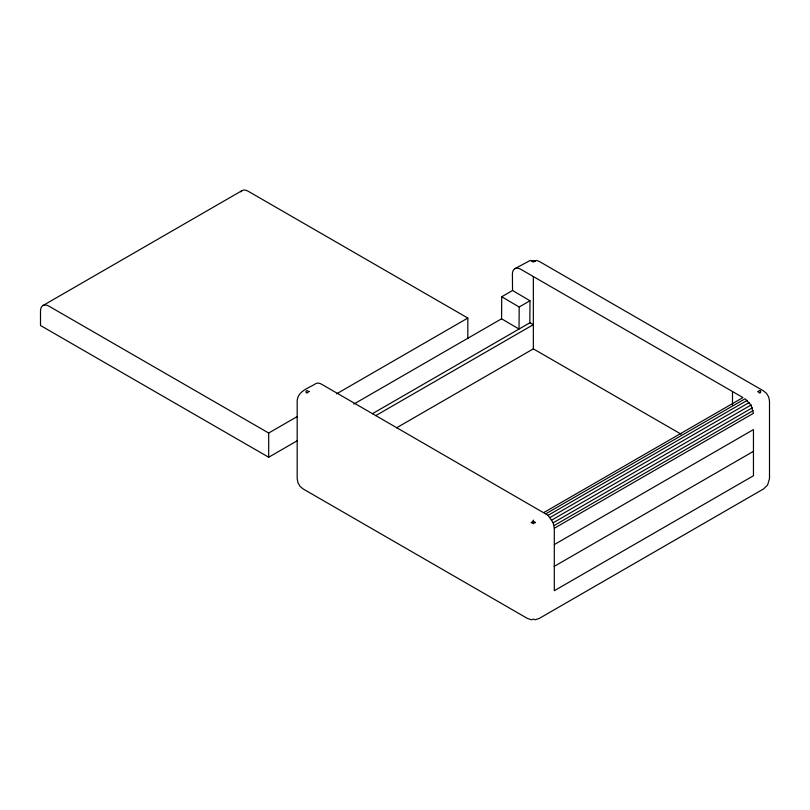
<?xml version="1.0" encoding="UTF-8"?>
<svg xmlns="http://www.w3.org/2000/svg" width="810" height="810" viewBox="0 0 810 810"><rect width="100%" height="100%" fill="white"/><g stroke="black" fill="none" stroke-linecap="round" stroke-linejoin="round"><path stroke-width="1.21" d="M353.849 404.068L501.562 318.796L501.724 296.754L512.538 290.507L530.003 300.763L529.841 322.805L372.408 413.697M530.003 300.763L519.19 307.01L519.028 329.052L501.562 318.796M554.303 544.573L753.452 429.594L753.452 475.743L554.303 590.723L554.303 528.272L553.179 522.784L548.087 515.332L321.621 384.254A11.816 6.824 60 0 0 315.697 383.677C308.904 388.071 297.3 391.169 297.179 401.203L297.179 478.659L297.979 482.871L300.145 486.466L303.112 488.926L527.411 618.425L531.805 619.852M42.96 305.542L242.099 190.573M514.846 268.697L530.378 260.354M297.128 440.812L268.687 457.235L40.5 325.498L40.5 310.979A11.856 6.844 60 0 1 48.883 306.129L268.687 433.036L297.128 416.613M336.525 393.862L467.826 318.057L467.826 338.631M375.779 415.621L533.344 324.648L529.841 322.805M396.566 427.822L533.344 348.857L681.058 434.14M543.824 512.548L742.962 397.568L520.759 269.284A11.816 6.824 60 0 0 512.406 274.134L512.538 290.507M545.92 513.753L745.068 398.783L750.991 405.041L753.452 413.302L554.303 528.272M548.087 515.332L747.235 400.363M550.111 517.468L749.26 402.499M551.843 520.01L750.991 405.041M553.179 522.784L752.328 407.815M554.02 525.609L753.158 410.63M554.141 566.423L753.28 451.443M534.873 619.852L539.268 618.425L763.567 488.926L767.566 485.038L769.5 478.659L769.5 401.203L768.7 396.981L766.533 393.397L763.567 390.926L539.268 261.427L536.301 260.354M467.826 318.057L248.032 191.16A11.856 6.844 60 0 0 240.773 191.808M501.724 296.754L519.19 307.01M732.483 391.513L732.483 405.121M533.344 276.544L533.344 348.857M533.344 520.101L533.344 523.807M268.687 433.036L268.687 457.235M534.134 619.225A3.068 1.772 0 0 1 532.545 619.225M309.035 391.513L306.868 393.103A3.068 1.772 0 0 1 306.868 390.592L309.035 391.513M533.344 521.012L531.168 522.602A3.068 1.772 0 0 0 535.511 522.602L533.344 521.012M535.511 261.093L533.344 262.015L531.168 261.093A3.068 1.772 0 0 1 535.511 261.093M759.81 390.592L757.644 391.513L759.81 393.103A3.068 1.772 0 0 0 759.81 390.592"/></g></svg>
